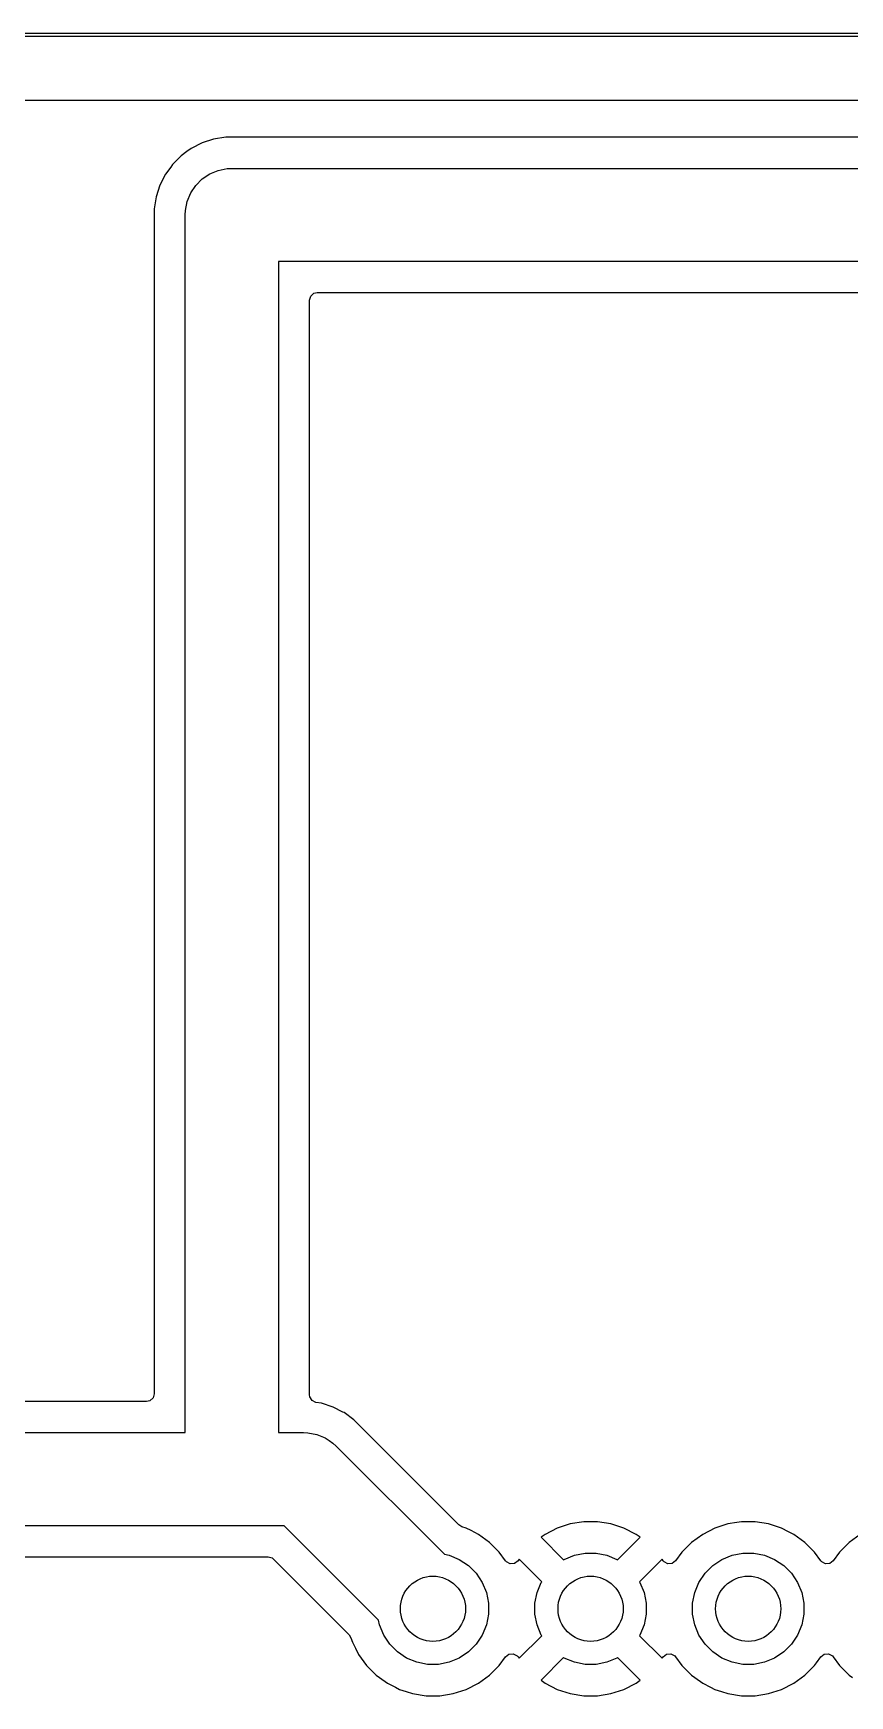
# Model space of a CAD drawing. Header units: millimetres. Extents: x 95 to 195, y -140 to -40.
# Drawn here: x 145 to 158.16, y -66.74 to -39.98 of the extents above; entities that cross this region are included whole.
import ezdxf

# ---------------------------------------------------------------- set-up
doc = ezdxf.new("R2010")
doc.units = ezdxf.units.MM
doc.layers.add('B.Cu', color=153, linetype='CONTINUOUS', true_color=0x4d7fc4)

msp = doc.modelspace()

# ---------------------------------------------------------------- linework, layer by layer
at = {"layer": 'B.Cu', "linetype": 'CONTINUOUS'}
for p, q in [((95, -39.975), (195, -39.975)), ((194.975, -40.025), (95.025, -40.025)), ((99.862014, -41.0505), (190.152974, -41.0505)), ((147.71997, -41.741117), (147.544594, -41.830476)), ((147.907173, -41.68029), (147.71997, -41.741117)), ((148.101578, -41.6495), (147.907173, -41.68029)), ((148.101583, -41.6495), (148.101578, -41.6495)), ((148.298417, -41.6495), (148.101583, -41.6495)), ((183.398417, -41.6495), (148.298417, -41.6495)), ((147.385351, -41.946174), (147.246174, -42.085351)), ((147.385352, -41.946174), (147.385351, -41.946174)), ((147.385354, -41.946172), (147.385352, -41.946174)), ((147.477568, -41.879174), (147.385354, -41.946172)), ((147.544594, -41.830476), (147.477568, -41.879174)), ((147.130476, -42.244594), (147.041117, -42.41997)), ((147.21481, -42.12852), (147.130476, -42.244594)), ((147.246172, -42.085354), (147.21481, -42.12852)), ((147.246174, -42.085352), (147.246172, -42.085354)), ((147.246174, -42.085351), (147.246174, -42.085352)), ((147.724205, -42.320242), (147.846452, -42.238559)), ((147.846452, -42.238559), (147.982286, -42.182295)), ((147.982286, -42.182295), (148.126487, -42.153611)), ((148.126487, -42.153611), (148.2, -42.15)), ((148.2, -42.15), (183.3, -42.15)), ((147.041117, -42.41997), (146.98029, -42.607173)), ((147.482295, -42.682286), (147.538559, -42.546452)), ((147.538559, -42.546452), (147.620242, -42.424205)), ((147.620242, -42.424205), (147.724205, -42.320242)), ((146.98029, -42.607173), (146.9495, -42.801577)), ((146.9495, -42.801577), (146.9495, -61.8755)), ((147.453611, -42.826487), (147.482295, -42.682286)), ((147.45, -42.9), (147.453611, -42.826487)), ((147.45, -62.5), (147.45, -42.9)), ((182.98934, -43.65), (148.95, -43.65)), ((148.95, -43.65), (148.95, -62.5)), ((149.522989, -44.161706), (149.5745, -44.1505)), ((149.5745, -44.1505), (182.730664, -44.1505)), ((149.4505, -44.2745), (149.470185, -44.207461)), ((149.4505, -47.890548), (149.4505, -44.2745)), ((149.470185, -44.207461), (149.522989, -44.161706)), ((149.4505, -61.893527), (149.4505, -47.890548)), ((146.8255, -61.9995), (131.441439, -61.9995)), ((146.877011, -61.988294), (146.8255, -61.9995)), ((146.929815, -61.942539), (146.877011, -61.988294)), ((146.9495, -61.8755), (146.929815, -61.942539)), ((149.455036, -61.926758), (149.4505, -61.893527)), ((149.491967, -61.98607), (149.455036, -61.926758)), ((149.555101, -62.016), (149.491967, -61.98607)), ((149.645327, -62.030291), (149.555101, -62.016)), ((149.83253, -62.091117), (149.645327, -62.030291)), ((149.988371, -62.170523), (149.83253, -62.091117)), ((150.007905, -62.180476), (149.988371, -62.170523)), ((150.167146, -62.296172), (150.007905, -62.180476)), ((150.167148, -62.296174), (150.167146, -62.296172)), ((151.857267, -63.986293), (150.167148, -62.296174)), ((131.1, -62.5), (147.45, -62.5)), ((148.95, -62.5), (149.3525, -62.5)), ((149.3525, -62.5), (149.426013, -62.503611)), ((149.426013, -62.503611), (149.570213, -62.532294)), ((149.570213, -62.532294), (149.621524, -62.553548)), ((149.621524, -62.553548), (149.706048, -62.588559)), ((149.706048, -62.588559), (149.770451, -62.631592)), ((149.770451, -62.631592), (149.828295, -62.670242)), ((149.828295, -62.670242), (149.88283, -62.71967)), ((149.88283, -62.71967), (151.624058, -64.460898)), ((153.869819, -63.9375), (153.652164, -63.971973)), ((154.090181, -63.9375), (153.869819, -63.9375)), ((154.307835, -63.971973), (154.090181, -63.9375)), ((156.337201, -63.948495), (156.192047, -63.971485)), ((156.409778, -63.937), (156.337201, -63.948495)), ((156.630222, -63.937), (156.409778, -63.937)), ((156.739086, -63.954242), (156.630222, -63.937)), ((156.847952, -63.971485), (156.739086, -63.954242)), ((148.2, -64), (131.1, -64)), ((149.04184, -64), (148.2, -64)), ((150.563398, -65.521558), (149.04184, -64)), ((151.90663, -64.016543), (151.857267, -63.986293)), ((151.977603, -64.039603), (151.90663, -64.016543)), ((152.056791, -64.079952), (151.977603, -64.039603)), ((152.174022, -64.139685), (152.056791, -64.079952)), ((152.174024, -64.139686), (152.174022, -64.139685)), ((152.174025, -64.139687), (152.174024, -64.139686)), ((152.352358, -64.269252), (152.174025, -64.139687)), ((153.246233, -64.140116), (153.182485, -64.186431)), ((153.182485, -64.186431), (153.182485, -64.186432)), ((153.182485, -64.186432), (153.5462, -64.550147)), ((153.442589, -64.040067), (153.246233, -64.140116)), ((153.652164, -63.971973), (153.442589, -64.040067)), ((154.51741, -64.040067), (154.307835, -63.971973)), ((154.413798, -64.550146), (154.777513, -64.186432)), ((154.713756, -64.140111), (154.51741, -64.040067)), ((154.777513, -64.186432), (154.713756, -64.140111)), ((155.785974, -64.139687), (155.607641, -64.269252)), ((155.982393, -64.039604), (155.785974, -64.139687)), ((155.982396, -64.039603), (155.982393, -64.039604)), ((156.192047, -63.971485), (155.982396, -64.039603)), ((157.057603, -64.039603), (156.847952, -63.971485)), ((157.057606, -64.039604), (157.057603, -64.039603)), ((157.170667, -64.097213), (157.057606, -64.039604)), ((157.254022, -64.139685), (157.170667, -64.097213)), ((157.254024, -64.139686), (157.254022, -64.139685)), ((157.254025, -64.139687), (157.254024, -64.139686)), ((157.432358, -64.269252), (157.254025, -64.139687)), ((158.325974, -64.139687), (158.147641, -64.269252)), ((151.624058, -64.460898), (151.701256, -64.476254)), ((151.701256, -64.476254), (151.864257, -64.543771)), ((152.352363, -64.269256), (152.352358, -64.269252)), ((152.508247, -64.42514), (152.352363, -64.269256)), ((152.60999, -64.565179), (152.508247, -64.42514)), ((153.555743, -64.543771), (153.718744, -64.476254)), ((153.718744, -64.476254), (153.891785, -64.441834)), ((153.891785, -64.441834), (154.068215, -64.441834)), ((154.068215, -64.441834), (154.241256, -64.476254)), ((154.241256, -64.476254), (154.404257, -64.543771)), ((155.451756, -64.425136), (155.350008, -64.565181)), ((155.607636, -64.269256), (155.451756, -64.425136)), ((155.607641, -64.269252), (155.607636, -64.269256)), ((156.095743, -64.543771), (156.258744, -64.476254)), ((156.258744, -64.476254), (156.431785, -64.441834)), ((156.431785, -64.441834), (156.608215, -64.441834)), ((156.608215, -64.441834), (156.781256, -64.476254)), ((156.781256, -64.476254), (156.944257, -64.543771)), ((157.432363, -64.269256), (157.432358, -64.269252)), ((157.588243, -64.425136), (157.432363, -64.269256)), ((157.588247, -64.425141), (157.588243, -64.425136)), ((157.689682, -64.564754), (157.588247, -64.425141)), ((157.991752, -64.425141), (157.890318, -64.564754)), ((157.991756, -64.425136), (157.991752, -64.425141)), ((158.147636, -64.269256), (157.991756, -64.425136)), ((158.147641, -64.269252), (158.147636, -64.269256)), ((131.441439, -64.5005), (148.101583, -64.5005)), ((148.101583, -64.5005), (148.783164, -64.5005)), ((148.783164, -64.5005), (148.850203, -64.520185)), ((148.850203, -64.520185), (148.870845, -64.536819)), ((148.870845, -64.536819), (150.088793, -65.754767)), ((151.864257, -64.543771), (152.010954, -64.641791)), ((152.010954, -64.641791), (152.135709, -64.766546)), ((152.623888, -64.581218), (152.60999, -64.565179)), ((152.685683, -64.613824), (152.623888, -64.581218)), ((152.755296, -64.607845), (152.685683, -64.613824)), ((152.810626, -64.565179), (152.755296, -64.607845)), ((152.82893, -64.539985), (152.810626, -64.565179)), ((152.828932, -64.539985), (152.82893, -64.539985)), ((153.192647, -64.9037), (152.828932, -64.539985)), ((153.5462, -64.550147), (153.555743, -64.543771)), ((154.404257, -64.543771), (154.413798, -64.550146)), ((155.131065, -64.539985), (154.767351, -64.903698)), ((155.131066, -64.539985), (155.131065, -64.539985)), ((155.149371, -64.56518), (155.131066, -64.539985)), ((155.16327, -64.581219), (155.149371, -64.56518)), ((155.225065, -64.613825), (155.16327, -64.581219)), ((155.294678, -64.607846), (155.225065, -64.613825)), ((155.350008, -64.565181), (155.294678, -64.607846)), ((155.824291, -64.766546), (155.949046, -64.641791)), ((155.949046, -64.641791), (156.095743, -64.543771)), ((156.944257, -64.543771), (157.090954, -64.641791)), ((157.090954, -64.641791), (157.215709, -64.766546)), ((157.70358, -64.580793), (157.689682, -64.564754)), ((157.765375, -64.613399), (157.70358, -64.580793)), ((157.834988, -64.60742), (157.765375, -64.613399)), ((157.890318, -64.564754), (157.834988, -64.60742)), ((152.135709, -64.766546), (152.233729, -64.913243)), ((152.233729, -64.913243), (152.301246, -65.076244)), ((153.118754, -65.076244), (153.186271, -64.913243)), ((153.186271, -64.913243), (153.192647, -64.9037)), ((154.767351, -64.903698), (154.773729, -64.913243)), ((154.773729, -64.913243), (154.841246, -65.076244)), ((155.658754, -65.076244), (155.726271, -64.913243)), ((155.726271, -64.913243), (155.824291, -64.766546)), ((157.215709, -64.766546), (157.313729, -64.913243)), ((157.313729, -64.913243), (157.381246, -65.076244)), ((152.301246, -65.076244), (152.335666, -65.249285)), ((152.335666, -65.249285), (152.335666, -65.425715)), ((153.084334, -65.249285), (153.118754, -65.076244)), ((153.084334, -65.425715), (153.084334, -65.249285)), ((154.841246, -65.076244), (154.875666, -65.249285)), ((154.875666, -65.249285), (154.875666, -65.425715)), ((155.624334, -65.249285), (155.658754, -65.076244)), ((155.624334, -65.425715), (155.624334, -65.249285)), ((157.381246, -65.076244), (157.415666, -65.249285)), ((157.415666, -65.249285), (157.415666, -65.425715)), ((150.578754, -65.598756), (150.563398, -65.521558)), ((152.335666, -65.425715), (152.301246, -65.598756)), ((153.118754, -65.598756), (153.084334, -65.425715)), ((154.875666, -65.425715), (154.841246, -65.598756)), ((155.658754, -65.598756), (155.624334, -65.425715)), ((157.415666, -65.425715), (157.381246, -65.598756)), ((150.088793, -65.754767), (150.119043, -65.80413)), ((150.119043, -65.80413), (150.142103, -65.875103)), ((150.646271, -65.761757), (150.578754, -65.598756)), ((150.744291, -65.908454), (150.646271, -65.761757)), ((152.233729, -65.761757), (152.135709, -65.908454)), ((152.301246, -65.598756), (152.233729, -65.761757)), ((152.828932, -66.135013), (153.192646, -65.771298)), ((153.186271, -65.761757), (153.118754, -65.598756)), ((153.192646, -65.771298), (153.186271, -65.761757)), ((154.773729, -65.761757), (154.767352, -65.771299)), ((154.767352, -65.771299), (155.131066, -66.135014)), ((154.841246, -65.598756), (154.773729, -65.761757)), ((155.726271, -65.761757), (155.658754, -65.598756)), ((155.824291, -65.908454), (155.726271, -65.761757)), ((157.313729, -65.761757), (157.215709, -65.908454)), ((157.381246, -65.598756), (157.313729, -65.761757)), ((150.142103, -65.875103), (150.192145, -65.973314)), ((150.192145, -65.973314), (150.237129, -66.0616)), ((150.237129, -66.0616), (150.242187, -66.071525)), ((150.242187, -66.071525), (150.371752, -66.249858)), ((150.869046, -66.033209), (150.744291, -65.908454)), ((151.015743, -66.131229), (150.869046, -66.033209)), ((152.010954, -66.033209), (151.864257, -66.131229)), ((152.135709, -65.908454), (152.010954, -66.033209)), ((152.609991, -66.109817), (152.66532, -66.067153)), ((152.66532, -66.067153), (152.734933, -66.061174)), ((152.734933, -66.061174), (152.796729, -66.093779)), ((152.796729, -66.093779), (152.810628, -66.109819)), ((155.149372, -66.109819), (155.204701, -66.067153)), ((155.204701, -66.067153), (155.274315, -66.061174)), ((155.274315, -66.061174), (155.33611, -66.093779)), ((155.33611, -66.093779), (155.350008, -66.109819)), ((155.949046, -66.033209), (155.824291, -65.908454)), ((156.095743, -66.131229), (155.949046, -66.033209)), ((157.090954, -66.033209), (156.944257, -66.131229)), ((157.215709, -65.908454), (157.090954, -66.033209)), ((157.689682, -66.110245), (157.745011, -66.067579)), ((157.745011, -66.067579), (157.814625, -66.0616)), ((157.814625, -66.0616), (157.87642, -66.094205)), ((157.87642, -66.094205), (157.890318, -66.110245)), ((150.371752, -66.249858), (150.371756, -66.249863)), ((150.371756, -66.249863), (150.527636, -66.405743)), ((151.178744, -66.198746), (151.015743, -66.131229)), ((151.351785, -66.233166), (151.178744, -66.198746)), ((151.528215, -66.233166), (151.351785, -66.233166)), ((151.701256, -66.198746), (151.528215, -66.233166)), ((151.864257, -66.131229), (151.701256, -66.198746)), ((152.352365, -66.405742), (152.508242, -66.249865)), ((152.508242, -66.249865), (152.609991, -66.109817)), ((152.810628, -66.109819), (152.828932, -66.135013)), ((153.546199, -66.124851), (153.182485, -66.488565)), ((153.555743, -66.131229), (153.546199, -66.124851)), ((153.718744, -66.198746), (153.555743, -66.131229)), ((153.891785, -66.233166), (153.718744, -66.198746)), ((154.068215, -66.233166), (153.891785, -66.233166)), ((154.241256, -66.198746), (154.068215, -66.233166)), ((154.404257, -66.131229), (154.241256, -66.198746)), ((154.413799, -66.124852), (154.404257, -66.131229)), ((154.777514, -66.488566), (154.413799, -66.124852)), ((155.131066, -66.135013), (155.149372, -66.109819)), ((155.131066, -66.135014), (155.131066, -66.135013)), ((155.350008, -66.109819), (155.451752, -66.249858)), ((155.451752, -66.249858), (155.451756, -66.249863)), ((155.451756, -66.249863), (155.607636, -66.405743)), ((156.258744, -66.198746), (156.095743, -66.131229)), ((156.431785, -66.233166), (156.258744, -66.198746)), ((156.608215, -66.233166), (156.431785, -66.233166)), ((156.781256, -66.198746), (156.608215, -66.233166)), ((156.944257, -66.131229), (156.781256, -66.198746)), ((157.432365, -66.405742), (157.588242, -66.249865)), ((157.588242, -66.249865), (157.618516, -66.208196)), ((157.618516, -66.208196), (157.689682, -66.110245)), ((157.890318, -66.110245), (157.991752, -66.249858)), ((157.991752, -66.249858), (157.991756, -66.249863)), ((157.991756, -66.249863), (158.147636, -66.405743)), ((150.527636, -66.405743), (150.527641, -66.405747)), ((150.527641, -66.405747), (150.579354, -66.443318)), ((150.579354, -66.443318), (150.705978, -66.535315)), ((150.705978, -66.535315), (150.834375, -66.600737)), ((150.834375, -66.600737), (150.902393, -66.635395)), ((150.902393, -66.635395), (150.902396, -66.635396)), ((150.902396, -66.635396), (151.007221, -66.669455)), ((151.767951, -66.703515), (151.977606, -66.635395)), ((151.977606, -66.635395), (152.174022, -66.535315)), ((152.174022, -66.535315), (152.352365, -66.405742)), ((153.182485, -66.488565), (153.182485, -66.488566)), ((153.182485, -66.488566), (153.246243, -66.534888)), ((153.246243, -66.534888), (153.442589, -66.634932)), ((153.442589, -66.634932), (153.652164, -66.703026)), ((154.307835, -66.703026), (154.51741, -66.634932)), ((154.51741, -66.634932), (154.71376, -66.534886)), ((154.71376, -66.534886), (154.777513, -66.488566)), ((154.777513, -66.488566), (154.777514, -66.488566)), ((155.607636, -66.405743), (155.607641, -66.405747)), ((155.607641, -66.405747), (155.659354, -66.443318)), ((155.659354, -66.443318), (155.785978, -66.535315)), ((155.785978, -66.535315), (155.914375, -66.600737)), ((155.914375, -66.600737), (155.982393, -66.635395)), ((155.982393, -66.635395), (155.982396, -66.635396)), ((155.982396, -66.635396), (156.087221, -66.669455)), ((156.847951, -66.703515), (157.057606, -66.635395)), ((157.057606, -66.635395), (157.254022, -66.535315)), ((157.254022, -66.535315), (157.432365, -66.405742)), ((158.147636, -66.405743), (158.147641, -66.405747)), ((158.147641, -66.405747), (158.199354, -66.443318)), ((151.007221, -66.669455), (151.112049, -66.703515)), ((151.112049, -66.703515), (151.329778, -66.738)), ((151.329778, -66.738), (151.329779, -66.738)), ((151.329779, -66.738), (151.550221, -66.738)), ((151.550221, -66.738), (151.550222, -66.738)), ((151.550222, -66.738), (151.767951, -66.703515)), ((153.652164, -66.703026), (153.869819, -66.7375)), ((153.869819, -66.7375), (154.090181, -66.7375)), ((154.090181, -66.7375), (154.307835, -66.703026)), ((156.087221, -66.669455), (156.192049, -66.703515)), ((156.192049, -66.703515), (156.409778, -66.738)), ((156.409778, -66.738), (156.409779, -66.738)), ((156.409779, -66.738), (156.630221, -66.738)), ((156.630221, -66.738), (156.630222, -66.738)), ((156.630222, -66.738), (156.847951, -66.703515))]:
    msp.add_line(p, q, dxfattribs=at)
at = {"layer": 'B.Cu'}
for centre in [(151.44, -65.3375), (151.44, -65.3375), (151.44, -65.3375), (153.98, -65.3375), (153.98, -65.3375), (153.98, -65.3375), (156.52, -65.3375), (156.52, -65.3375), (156.52, -65.3375)]:
    msp.add_circle(centre, 0.525, dxfattribs=at)

doc.saveas('drawing.dxf')
